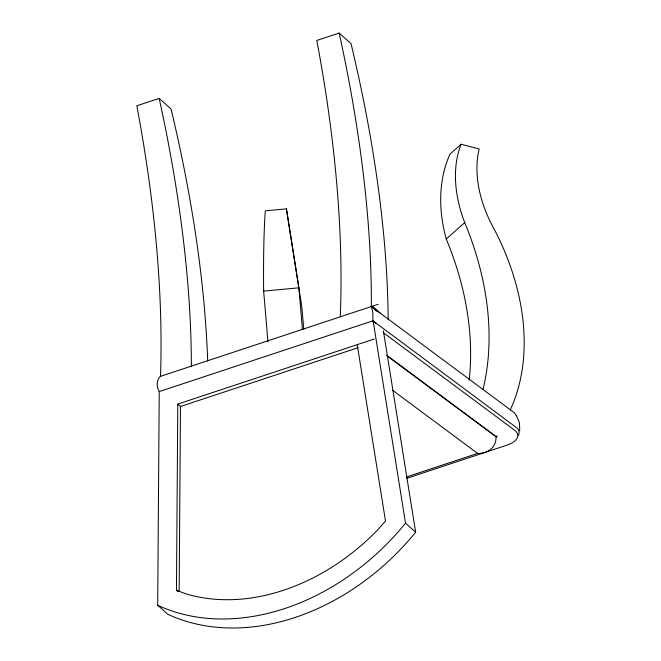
<?xml version="1.0" encoding="UTF-8"?>
<svg xmlns="http://www.w3.org/2000/svg" width="661" height="661" viewBox="0 0 661 661"><rect width="100%" height="100%" fill="white"/><g stroke="black" fill="none" stroke-linecap="round" stroke-linejoin="round"><path stroke-width="0.99" d="M383.372 330.797L415.653 532.196A218.998 168.671 -48.3 0 1 167.811 614.259L157.698 605.245L159.235 391.576C156.351 386.991 156.31 380.554 160.136 376.481L378.175 304.275M177.801 591.455L176.454 590.248L177.792 404.086L374.258 339.027M179.156 591.628L180.486 406.49L177.792 404.086M374.399 322.097L372.953 320.808L372.787 312.166L371.325 306.547A698.289 261.781 70.8 0 0 339.159 33.05L316.793 40.453A698.289 272.092 72.5 0 1 340.266 316.834M519.711 430.749L519.455 422.866L516.505 415.637M510.201 410.051A233.44 167.192 48.4 0 0 494.849 230.408A128.341 87.244 44.2 0 1 479.167 148.973L461.089 144.255L450.009 154.104A142.33 106.958 52.7 0 0 446.258 239.018A296.194 212.131 48.4 0 1 469.12 380.191M446.258 239.018L464.724 222.6A142.33 96.052 44.8 0 1 461.089 144.255M207.678 361.022A658.885 247.305 70.8 0 0 171.042 108.966L159.169 98.39L136.81 105.801A698.289 272.092 72.5 0 1 160.507 376.307M159.235 391.576L373.093 320.759L376.398 323.708M180.486 406.49L357.981 347.711M406.127 477.077L477.606 453.405A21.259 17.533 26 0 0 495.965 436.723L497.138 436.004A1.529 0.777 -4.1 0 0 496.659 436.987L386.933 355.453M406.804 478.308L507.508 444.96A19.764 10.089 -4.1 0 0 514.63 430.237L383.363 332.739M302.399 329.467A296.194 10.84 84.7 0 0 298.871 287.816A142.33 0.711 81.2 0 0 286.42 208.859L265.284 210.834A142.33 10.485 88.3 0 0 263.648 291.113A296.194 10.84 84.7 0 1 267.912 341.902M263.648 291.113L298.871 287.816M176.454 590.248L185.807 593.809A197.722 152.278 -48.3 0 0 377.134 530.461L385.503 521.058L357.237 344.662M372.953 320.808L517.133 428.088A21.326 10.882 -4.1 0 1 518.464 435.302M386.949 355.758L495.965 436.723M392.642 390.296L477.606 453.405M339.159 33.05L351.024 43.626A658.885 247.305 70.8 0 1 388.172 319.61M372.449 306.175L380.604 313.438M376.687 311.331L371.325 306.547L513.324 412.018A19.764 10.089 -4.1 0 1 516.208 415.711M373.093 320.759L405.532 523.182L415.653 532.196M286.42 208.859L288.097 219.601A128.341 0.521 80.9 0 0 289.741 230.168M405.532 523.182A218.998 168.671 -48.3 0 1 157.698 605.245M464.724 222.6A296.194 212.131 48.4 0 1 483.042 389.238M293.17 252.039A128.341 0.521 80.9 0 0 301.664 305.663A233.44 8.543 84.7 0 1 303.771 329.161M293.03 251.155A128.341 0.521 80.9 0 1 289.898 231.193M159.169 98.39A698.289 261.781 70.8 0 1 191.359 366.822"/></g></svg>
